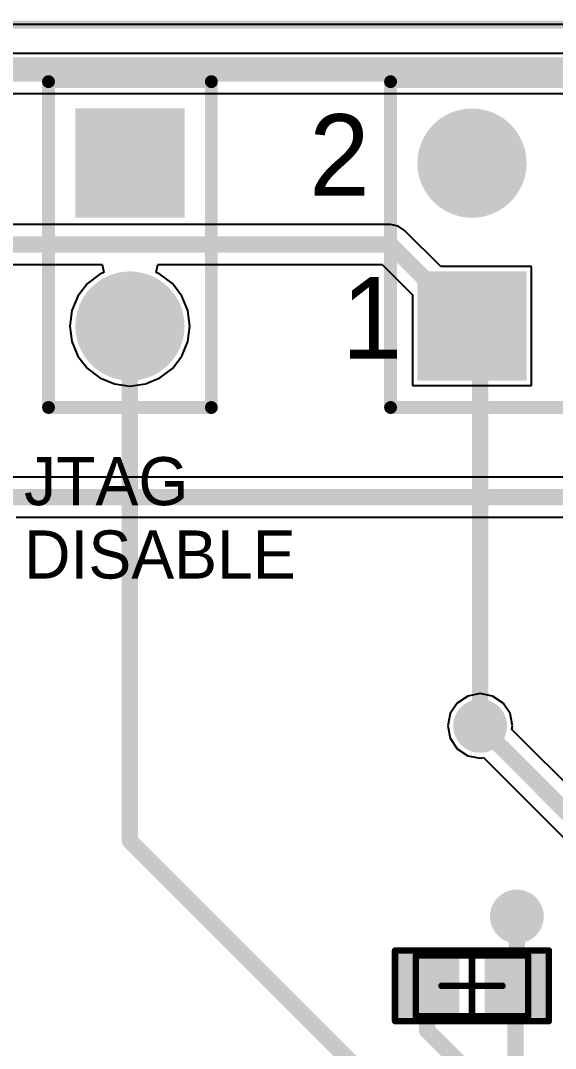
# Model space of a CAD drawing. Extents: x 6.31 to 9.67, y 3.49 to 7.65.
# Drawn here: x 7.513 to 7.841, y 7.019 to 7.65 of the extents above; entities that cross this region are included whole.
import ezdxf

# ---------------------------------------------------------------- set-up
doc = ezdxf.new("R2010")
doc.units = 0
for name, color, linetype in [('BOTTOMLAYER', 5, 'CONTINUOUS'), ('BOTTOMSOLDER', 6, 'CONTINUOUS'), ('MECHANICAL10', 56, 'CONTINUOUS'), ('MECHANICAL13', 56, 'CONTINUOUS'), ('MECHANICAL15', 56, 'CONTINUOUS'), ('MECHANICAL2', 216, 'CONTINUOUS'), ('MULTILAYER', 9, 'CONTINUOUS'), ('TOPLAYER', 1, 'CONTINUOUS'), ('TOPOVERLAY', 2, 'CONTINUOUS'), ('TOPPASTE', 8, 'CONTINUOUS'), ('TOPSOLDER', 216, 'CONTINUOUS')]:
    doc.layers.add(name, color=color, linetype=linetype)

msp = doc.modelspace()

# ---------------------------------------------------------------- linework, layer by layer
at = {"layer": 'BOTTOMLAYER'}
for p, q in [((7.17579, 7.64748), (8.80367, 7.64708)), ((8.12473, 7.62932), (7.34473, 7.62932)), ((7.3498, 7.60485), (8.11966, 7.60485)), ((7.73973, 7.52432), (7.49473, 7.52432)), ((7.74441, 7.52339), (7.73973, 7.52432)), ((7.74838, 7.52073), (7.74441, 7.52339)), ((7.7705, 7.49861), (7.74838, 7.52073)), ((7.4998, 7.49985), (7.56264, 7.49985)), ((7.56264, 7.49985), (7.56361, 7.49494)), ((7.59585, 7.49494), (7.59682, 7.49985)), ((7.59682, 7.49985), (7.73466, 7.49985)), ((7.73466, 7.49985), (7.7532, 7.48131)), ((7.82626, 7.49861), (7.7705, 7.49861)), ((7.82626, 7.42556), (7.82626, 7.49861)), ((7.56131, 7.49399), (7.55368, 7.48813)), ((7.56361, 7.49494), (7.56131, 7.49399)), ((7.59815, 7.49399), (7.59585, 7.49494)), ((7.60578, 7.48813), (7.59815, 7.49399)), ((7.55368, 7.48813), (7.54782, 7.4805)), ((7.61164, 7.4805), (7.60578, 7.48813)), ((7.54782, 7.4805), (7.54414, 7.47162)), ((7.61532, 7.47162), (7.61164, 7.4805)), ((7.7532, 7.48131), (7.7532, 7.42556)), ((7.54414, 7.47162), (7.54289, 7.46208)), ((7.61657, 7.46208), (7.61532, 7.47162)), ((7.54289, 7.46208), (7.54414, 7.45255)), ((7.61532, 7.45255), (7.61657, 7.46208)), ((7.54414, 7.45255), (7.54782, 7.44366)), ((7.61164, 7.44366), (7.61532, 7.45255)), ((7.54782, 7.44366), (7.55368, 7.43603)), ((7.60578, 7.43603), (7.61164, 7.44366)), ((7.55368, 7.43603), (7.56131, 7.43018)), ((7.59815, 7.43018), (7.60578, 7.43603)), ((7.56131, 7.43018), (7.57019, 7.4265)), ((7.57019, 7.4265), (7.57973, 7.42524)), ((7.57973, 7.42524), (7.58926, 7.4265)), ((7.58926, 7.4265), (7.59815, 7.43018)), ((7.7532, 7.42556), (7.82626, 7.42556)), ((7.85466, 7.36932), (7.50473, 7.36932)), ((7.5098, 7.34485), (7.85973, 7.34485)), ((7.78067, 7.23067), (7.77636, 7.22422)), ((7.78712, 7.23498), (7.78067, 7.23067)), ((7.79473, 7.23649), (7.78712, 7.23498)), ((7.80234, 7.23498), (7.79473, 7.23649)), ((7.80879, 7.23067), (7.80234, 7.23498)), ((7.8131, 7.22422), (7.80879, 7.23067)), ((7.77636, 7.22422), (7.77485, 7.21661)), ((7.81461, 7.21661), (7.8131, 7.22422)), ((7.77485, 7.21661), (7.77636, 7.209)), ((7.81418, 7.21446), (7.81461, 7.21661)), ((7.87734, 7.1513), (7.81418, 7.21446)), ((7.77636, 7.209), (7.78067, 7.20255)), ((7.78067, 7.20255), (7.78712, 7.19824)), ((7.78712, 7.19824), (7.79473, 7.19673)), ((7.79473, 7.19673), (7.79688, 7.19716)), ((7.79688, 7.19716), (7.86004, 7.134))]:
    msp.add_line(p, q, dxfattribs=at)
at = {"layer": 'BOTTOMLAYER', "const_width": 0.01}
for points in [[(7.34473, 7.61708), (8.12473, 7.61708)], [(7.49473, 7.51208), (7.73973, 7.51208)], [(7.73973, 7.51208), (7.78973, 7.46208)], [(7.50473, 7.35708), (7.85973, 7.35708)], [(7.79473, 7.21661), (7.87949, 7.13185)]]:
    msp.add_lwpolyline(points, dxfattribs=at)
at = {"layer": 'BOTTOMLAYER'}
for points, const_width in [([(7.77497, 7.56208, 1), (7.80449, 7.56208, 1)], 0.02953), ([(7.73723, 7.51208, 1), (7.74223, 7.51208, 1)], 0.005), ([(7.73723, 7.51208, 1), (7.74223, 7.51208, 1)], 0.005), ([(7.56497, 7.46208, 1), (7.59449, 7.46208, 1)], 0.02953), ([(7.78723, 7.46208, 1), (7.79223, 7.46208, 1)], 0.005), ([(7.78848, 7.21661, 1), (7.80098, 7.21661, 1)], 0.0125), ([(7.79223, 7.21661, 1), (7.79723, 7.21661, 1)], 0.005), ([(7.81104, 7.09964, 1), (7.82354, 7.09964, 1)], 0.0125)]:
    msp.add_lwpolyline(points, format="xyb", close=True, dxfattribs=dict(at, const_width=const_width))
for points in [[(7.5502, 7.59161), (7.5502, 7.53256), (7.60926, 7.59161), (7.60926, 7.53256)], [(7.7602, 7.43256), (7.81926, 7.43256), (7.7602, 7.49161), (7.81926, 7.49161)]]:
    msp.add_solid(points, dxfattribs=at)
at = {"layer": 'BOTTOMSOLDER'}
for points, const_width in [([(7.77297, 7.56208, 1), (7.80649, 7.56208, 1)], 0.03353), ([(7.56297, 7.46208, 1), (7.59649, 7.46208, 1)], 0.03353), ([(7.78648, 7.21661, 1), (7.80298, 7.21661, 1)], 0.0165), ([(7.80904, 7.09964, 1), (7.82554, 7.09964, 1)], 0.0165)]:
    msp.add_lwpolyline(points, format="xyb", close=True, dxfattribs=dict(at, const_width=const_width))
for points in [[(7.5462, 7.59561), (7.5462, 7.52856), (7.61326, 7.59561), (7.61326, 7.52856)], [(7.7562, 7.42856), (7.82326, 7.42856), (7.7562, 7.49561), (7.82326, 7.49561)]]:
    msp.add_solid(points, dxfattribs=at)
at = {"layer": 'MECHANICAL10', "const_width": 0.005}
msp.add_lwpolyline([(6.31144, 7.64708), (9.66801, 7.64708)], dxfattribs=at)
at = {"layer": 'MECHANICAL13', "const_width": 0.00394}
for points in [[(7.75528, 7.03838), (7.75528, 7.07578)], [(7.75528, 7.07578), (7.82418, 7.07578)], [(7.82418, 7.03838), (7.82418, 7.07578)], [(7.75528, 7.03838), (7.82418, 7.03838)]]:
    msp.add_lwpolyline(points, dxfattribs=at)
at = {"layer": 'MECHANICAL13', "const_width": 0.00197}
for points in [[(7.7543, 7.07578, 1), (7.75626, 7.07578, 1)], [(7.7543, 7.07578, 1), (7.75626, 7.07578, 1)], [(7.82319, 7.07578, 1), (7.82516, 7.07578, 1)], [(7.82319, 7.07578, 1), (7.82516, 7.07578, 1)], [(7.7543, 7.03838, 1), (7.75626, 7.03838, 1)], [(7.7543, 7.03838, 1), (7.75626, 7.03838, 1)], [(7.82319, 7.03838, 1), (7.82516, 7.03838, 1)], [(7.82319, 7.03838, 1), (7.82516, 7.03838, 1)]]:
    msp.add_lwpolyline(points, format="xyb", close=True, dxfattribs=at)
at = {"layer": 'MECHANICAL15', "const_width": 0.00394}
for points in [[(7.74248, 7.03543), (7.74248, 7.07874)], [(7.74248, 7.07874), (7.83697, 7.07874)], [(7.83697, 7.03543), (7.83697, 7.07874)], [(7.78973, 7.03838), (7.78973, 7.07578)], [(7.77103, 7.05708), (7.80843, 7.05708)], [(7.74248, 7.03543), (7.83697, 7.03543)]]:
    msp.add_lwpolyline(points, dxfattribs=at)
at = {"layer": 'MECHANICAL15', "const_width": 0.00197}
for points in [[(7.7415, 7.07874, 1), (7.74347, 7.07874, 1)], [(7.7415, 7.07874, 1), (7.74347, 7.07874, 1)], [(7.83599, 7.07874, 1), (7.83796, 7.07874, 1)], [(7.83599, 7.07874, 1), (7.83796, 7.07874, 1)], [(7.78874, 7.07578, 1), (7.79071, 7.07578, 1)], [(7.77004, 7.05708, 1), (7.77201, 7.05708, 1)], [(7.80745, 7.05708, 1), (7.80941, 7.05708, 1)], [(7.7415, 7.03543, 1), (7.74347, 7.03543, 1)], [(7.7415, 7.03543, 1), (7.74347, 7.03543, 1)], [(7.78874, 7.03838, 1), (7.79071, 7.03838, 1)], [(7.83599, 7.03543, 1), (7.83796, 7.03543, 1)], [(7.83599, 7.03543, 1), (7.83796, 7.03543, 1)]]:
    msp.add_lwpolyline(points, format="xyb", close=True, dxfattribs=at)
at = {"layer": 'MECHANICAL2', "const_width": 0.005}
msp.add_lwpolyline([(7.17579, 7.64708), (8.80367, 7.64708)], dxfattribs=at)
at = {"layer": 'MULTILAYER'}
for points, const_width in [([(7.77497, 7.56208, 1), (7.80449, 7.56208, 1)], 0.02953), ([(7.56497, 7.46208, 1), (7.59449, 7.46208, 1)], 0.02953), ([(7.78848, 7.21661, 1), (7.80098, 7.21661, 1)], 0.0125), ([(7.81104, 7.09964, 1), (7.82354, 7.09964, 1)], 0.0125)]:
    msp.add_lwpolyline(points, format="xyb", close=True, dxfattribs=dict(at, const_width=const_width))
for points in [[(7.5502, 7.59161), (7.5502, 7.53256), (7.60926, 7.59161), (7.60926, 7.53256)], [(7.7602, 7.43256), (7.81926, 7.43256), (7.7602, 7.49161), (7.81926, 7.49161)]]:
    msp.add_solid(points, dxfattribs=at)
at = {"layer": 'TOPLAYER', "const_width": 0.01}
for points in [[(7.40473, 7.62208), (8.41926, 7.62208)], [(7.57973, 7.14606), (7.57973, 7.46208)], [(7.78973, 7.46208), (7.79473, 7.45708)], [(7.79473, 7.21661), (7.79473, 7.45708)], [(7.57973, 7.14606), (7.75351, 6.97228)], [(7.81729, 7.05708), (7.81729, 7.09964)], [(7.76217, 7.02964), (7.76217, 7.05708)], [(7.8165, 7.0563), (7.81729, 7.05708)], [(7.8165, 6.97228), (7.8165, 7.0563)], [(7.76217, 7.02964), (7.785, 7.00681)]]:
    msp.add_lwpolyline(points, dxfattribs=at)
at = {"layer": 'TOPLAYER'}
for points, const_width in [([(7.77497, 7.56208, 1), (7.80449, 7.56208, 1)], 0.02953), ([(7.56497, 7.46208, 1), (7.59449, 7.46208, 1)], 0.02953), ([(7.57723, 7.46208, 1), (7.58223, 7.46208, 1)], 0.005), ([(7.78723, 7.46208, 1), (7.79223, 7.46208, 1)], 0.005), ([(7.79223, 7.45708, 1), (7.79723, 7.45708, 1)], 0.005), ([(7.79223, 7.45708, 1), (7.79723, 7.45708, 1)], 0.005), ([(7.78848, 7.21661, 1), (7.80098, 7.21661, 1)], 0.0125), ([(7.79223, 7.21661, 1), (7.79723, 7.21661, 1)], 0.005), ([(7.57723, 7.14606, 1), (7.58223, 7.14606, 1)], 0.005), ([(7.57723, 7.14606, 1), (7.58223, 7.14606, 1)], 0.005), ([(7.81104, 7.09964, 1), (7.82354, 7.09964, 1)], 0.0125), ([(7.81479, 7.09964, 1), (7.81979, 7.09964, 1)], 0.005), ([(7.75967, 7.05708, 1), (7.76467, 7.05708, 1)], 0.005), ([(7.814, 7.0563, 1), (7.819, 7.0563, 1)], 0.005), ([(7.814, 7.0563, 1), (7.819, 7.0563, 1)], 0.005), ([(7.81479, 7.05708, 1), (7.81979, 7.05708, 1)], 0.005), ([(7.81479, 7.05708, 1), (7.81979, 7.05708, 1)], 0.005), ([(7.75967, 7.02964, 1), (7.76467, 7.02964, 1)], 0.005), ([(7.75967, 7.02964, 1), (7.76467, 7.02964, 1)], 0.005)]:
    msp.add_lwpolyline(points, format="xyb", close=True, dxfattribs=dict(at, const_width=const_width))
for points in [[(7.5502, 7.59161), (7.5502, 7.53256), (7.60926, 7.59161), (7.60926, 7.53256)], [(7.7602, 7.43256), (7.81926, 7.43256), (7.7602, 7.49161), (7.81926, 7.49161)], [(7.74642, 7.0748), (7.74642, 7.03937), (7.77792, 7.0748), (7.77792, 7.03937)], [(7.80154, 7.0748), (7.80154, 7.03937), (7.83304, 7.0748), (7.83304, 7.03937)]]:
    msp.add_solid(points, dxfattribs=at)
at = {"layer": 'TOPOVERLAY', "const_width": 0.00787}
for points in [[(7.52973, 7.41208), (7.52973, 7.61208)], [(7.52973, 7.61208), (7.62973, 7.61208)], [(7.62973, 7.41208), (7.62973, 7.61208)], [(7.73973, 7.61208), (8.23973, 7.61208)], [(7.73973, 7.41208), (7.73973, 7.61208)], [(7.52973, 7.41208), (7.62973, 7.41208)], [(7.73973, 7.41208), (8.23973, 7.41208)]]:
    msp.add_lwpolyline(points, dxfattribs=at)
at = {"layer": 'TOPOVERLAY', "const_width": 0.00394}
for points in [[(7.52776, 7.61208, 1), (7.5317, 7.61208, 1)], [(7.52776, 7.61208, 1), (7.5317, 7.61208, 1)], [(7.62776, 7.61208, 1), (7.6317, 7.61208, 1)], [(7.62776, 7.61208, 1), (7.6317, 7.61208, 1)], [(7.73776, 7.61208, 1), (7.7417, 7.61208, 1)], [(7.73776, 7.61208, 1), (7.7417, 7.61208, 1)], [(7.52776, 7.41208, 1), (7.5317, 7.41208, 1)], [(7.52776, 7.41208, 1), (7.5317, 7.41208, 1)], [(7.62776, 7.41208, 1), (7.6317, 7.41208, 1)], [(7.62776, 7.41208, 1), (7.6317, 7.41208, 1)], [(7.73776, 7.41208, 1), (7.7417, 7.41208, 1)], [(7.73776, 7.41208, 1), (7.7417, 7.41208, 1)]]:
    msp.add_lwpolyline(points, format="xyb", close=True, dxfattribs=at)
at = {"layer": 'TOPPASTE'}
for points in [[(7.74642, 7.0748), (7.74642, 7.03937), (7.77792, 7.0748), (7.77792, 7.03937)], [(7.80154, 7.0748), (7.80154, 7.03937), (7.83304, 7.0748), (7.83304, 7.03937)]]:
    msp.add_solid(points, dxfattribs=at)
at = {"layer": 'TOPSOLDER'}
for points, const_width in [([(7.77297, 7.56208, 1), (7.80649, 7.56208, 1)], 0.03353), ([(7.56297, 7.46208, 1), (7.59649, 7.46208, 1)], 0.03353), ([(7.78648, 7.21661, 1), (7.80298, 7.21661, 1)], 0.0165), ([(7.80904, 7.09964, 1), (7.82554, 7.09964, 1)], 0.0165)]:
    msp.add_lwpolyline(points, format="xyb", close=True, dxfattribs=dict(at, const_width=const_width))
for points in [[(7.5462, 7.59561), (7.5462, 7.52856), (7.61326, 7.59561), (7.61326, 7.52856)], [(7.7562, 7.42856), (7.82326, 7.42856), (7.7562, 7.49561), (7.82326, 7.49561)], [(7.74242, 7.0788), (7.74242, 7.03537), (7.78192, 7.0788), (7.78192, 7.03537)], [(7.79754, 7.0788), (7.79754, 7.03537), (7.83704, 7.0788), (7.83704, 7.03537)]]:
    msp.add_solid(points, dxfattribs=at)

# ---------------------------------------------------------------- texts
at = {"layer": 'TOPOVERLAY'}
for s, height, p in [('2', 0.05, (7.68973, 7.54208)), ('1', 0.05, (7.70973, 7.44208)), ('JTAG', 0.029528, (7.51473, 7.35208)), ('DISABLE', 0.029528, (7.51473, 7.30708))]:
    msp.add_text(s, height=height, rotation=360, dxfattribs=at).set_placement(p)

doc.saveas('drawing.dxf')
